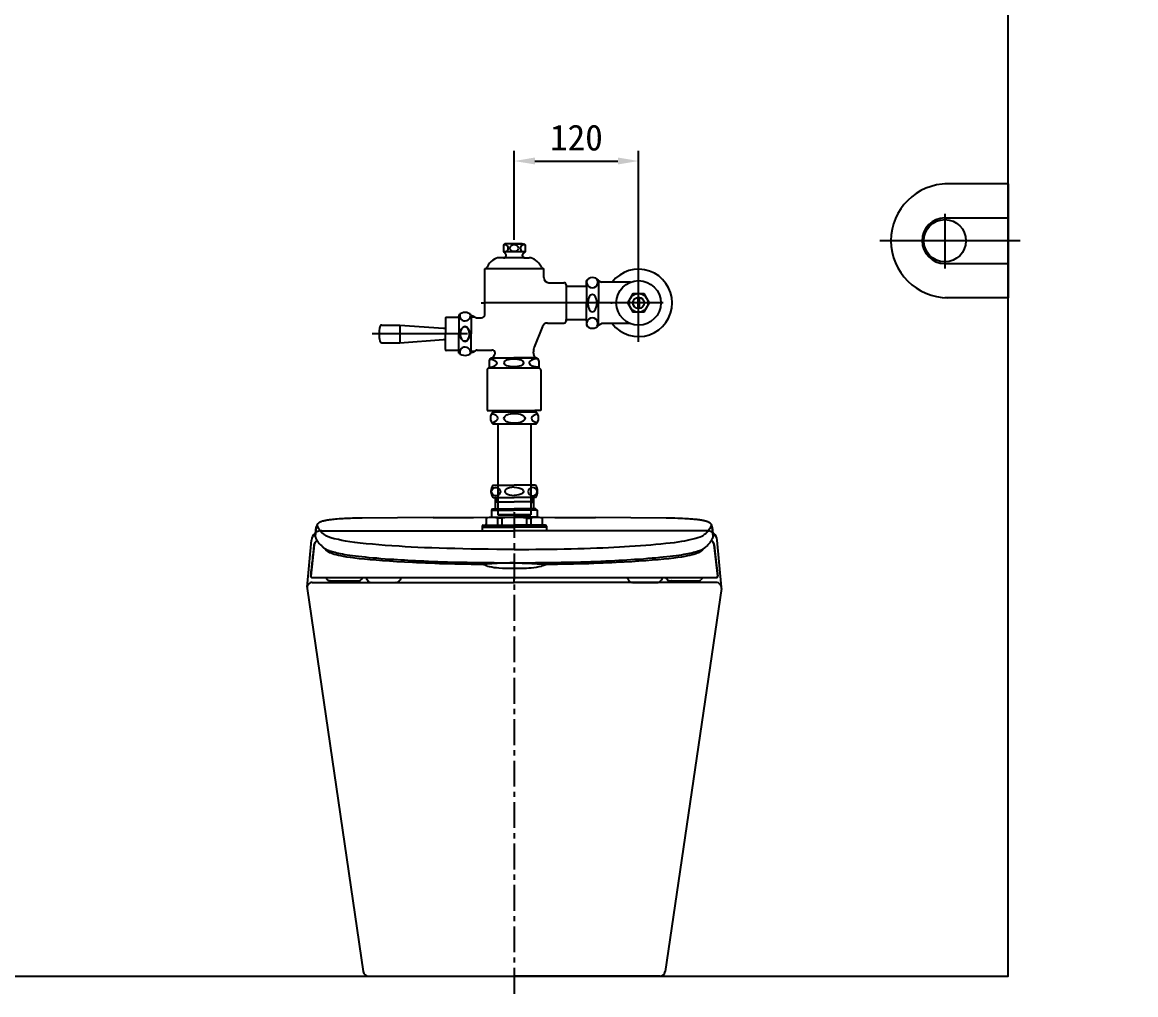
# Model space of a CAD drawing. Extents: x 3417 to 8696, y 52 to 2243.
# Drawn here: x 4492 to 5567, y 209 to 1148 of the extents above; entities that cross this region are included whole.
import ezdxf

# ---------------------------------------------------------------- set-up
doc = ezdxf.new("R2010")
doc.units = 0
doc.header["$LTSCALE"] = 20
doc.header["$MEASUREMENT"] = 0
doc.linetypes.add('CENTER', pattern=[2, 1.25, -0.25, 0.25, -0.25])
doc.layers.get('0').update_dxf_attribs({"linetype": 'CONTINUOUS'})
doc.layers.get('DEFPOINTS').update_dxf_attribs({"linetype": 'CONTINUOUS'})
for name, color, linetype in [('1', 1, 'CONTINUOUS'), ('3', 3, 'CONTINUOUS'), ('4', 4, 'CONTINUOUS'), ('6', 6, 'CONTINUOUS'), ('FAUCET', 4, 'CONTINUOUS')]:
    doc.layers.add(name, color=color, linetype=linetype)
doc.dimstyles.get("Standard").update_dxf_attribs({"dimtxt": 2.5, "dimasz": 2, "dimexe": 2, "dimexo": 1, "dimgap": 1.5, "dimtad": 1, "dimdec": 0, "dimlfac": 10, "dimrnd": 0.5, "dimzin": 0, "dimdsep": 46, "dimtxsty": 'Standard', "dimcen": 0, "dimclrt": 2, "dimadec": 0, "dimazin": 0, "dimtfac": 1, "dimtdec": 0, "dimtmove": 0, "dimatfit": 3, "dimfxl": 1, "dimtolj": 1, "dimtzin": 0, "dimarcsym": 0})

# ---------------------------------------------------------------- blocks, each defined once
blk = doc.blocks.new('*D14')
at = {"layer": '3', "color": 3, "lineweight": -2, "transparency": 16777216}
for p, q in [((4966.8, 937.5), (4966.8, 1023.7)), ((5086.8, 913.7), (5086.8, 1023.7)), ((4986.8, 1013.7), (5066.8, 1013.7))]:
    blk.add_line(p, q, dxfattribs=at)
at = {"layer": '3', "color": 3, "transparency": 16777216}
for points in [[(4986.8, 1017.1), (4986.8, 1010.4), (4966.8, 1013.7)], [(5066.8, 1017.1), (5066.8, 1010.4), (5086.8, 1013.7)]]:
    blk.add_solid(points, dxfattribs=at)
at = {"layer": 'DEFPOINTS', "color": 0, "transparency": 16777216}
for p in [(5086.8, 1013.7), (4966.8, 937.5), (5086.8, 913.7)]:
    blk.add_point(p, dxfattribs=at)
at = {"layer": '3', "color": 2, "transparency": 16777216, "insert": (5026.8, 1036.2), "char_height": 25, "attachment_point": 5}
blk.add_mtext('\\A1;120', dxfattribs=at)
blk = doc.blocks.new('A$C20BB425E')
at = {"color": 2, "ltscale": 50}
for p, q in [((196.4, 63), (196.4, 63)), ((5.3, 53.6), (4.3, 44.7)), ((388.5, 44.7), (387.5, 53.6)), ((3.4, 36.5), (0, 6.2)), ((392.8, 6.2), (389.4, 36.5)), ((1.1, 4.9), (10.3, 4.9)), ((10.3, 4.9), (26.4, 4.9)), ((26.4, 4.9), (95.1, 4.9)), ((95.1, 4.9), (297.7, 4.9)), ((297.7, 4.9), (366.4, 4.9)), ((366.4, 4.9), (382.4, 4.9)), ((382.4, 4.9), (391.7, 4.9))]:
    blk.add_line(p, q, dxfattribs=at)
for points in [[(29.2, 61.5), (27.4, 61.4), (25.5, 61.2), (23.8, 61.1), (22.1, 60.9), (20.9, 60.8), (19.7, 60.6), (18.6, 60.5), (17.8, 60.4), (17.3, 60.3), (17, 60.3), (16.7, 60.2), (16.4, 60.2), (16, 60.1), (15.5, 60.1), (15, 60), (14.4, 59.9), (13.8, 59.7), (13, 59.6), (12.2, 59.4), (11.5, 59.2), (11, 59.1), (10.7, 59), (10.4, 58.9), (10, 58.7), (9.6, 58.6), (9.2, 58.4), (8.9, 58.2), (8.5, 58.1), (8, 57.8), (7.6, 57.5), (7.2, 57.1), (6.8, 56.8), (6.5, 56.4), (6.3, 56.2), (6.1, 55.9), (5.9, 55.5), (5.7, 55), (5.5, 54.4), (5.3, 53.8)], [(5.3, 53.6), (5.3, 53.8)], [(6, 55.6), (6.1, 55.2), (6.2, 54.8), (6.4, 54.4), (6.6, 54), (6.7, 53.6), (6.9, 53.3), (7.1, 53), (7.2, 52.6), (7.3, 52.5), (7.4, 52.4), (7.4, 52.2), (7.5, 52.1), (7.6, 52), (7.7, 51.9), (7.7, 51.8), (7.9, 51.5), (8, 51.3), (8.2, 51.1), (8.3, 50.8), (8.5, 50.6), (8.7, 50.3), (8.9, 50.1), (9.1, 49.8), (9.3, 49.5), (9.6, 49.2), (9.8, 49), (10.1, 48.7), (10.4, 48.4), (10.7, 48.1), (11.1, 47.8), (11.5, 47.5), (11.8, 47.2), (12.2, 46.9), (12.6, 46.6), (13.1, 46.3)], [(49.6, 62.2), (47.5, 62.1), (45, 62.1), (42.6, 62), (40.4, 62), (38.2, 61.9), (36.2, 61.8), (34.3, 61.7), (32.5, 61.7), (30.9, 61.6), (29.4, 61.5), (29.2, 61.5)], [(118, 62.8), (83.8, 62.6), (49.6, 62.2)], [(49.6, 62.2), (49.6, 62.2)], [(49.6, 62.2), (49.6, 62.2)], [(49.6, 62.2), (49.6, 62.2)], [(118, 62.8), (157.2, 62.9), (196.4, 63)], [(196.4, 63), (235.6, 62.9), (274.8, 62.8)], [(343.2, 62.2), (309, 62.6), (274.8, 62.8)], [(358.1, 61.8), (356.6, 61.8), (354.2, 61.9), (351.6, 62), (349.5, 62.1), (347.4, 62.1), (345.1, 62.1), (343.2, 62.2)], [(387.5, 53.8), (387.3, 54.6), (387, 55.3), (386.7, 55.9), (386.4, 56.3), (386.2, 56.6), (386, 56.8), (385.8, 57), (385.3, 57.4), (384.8, 57.8), (384.3, 58.1), (383.8, 58.3), (383.5, 58.5), (383, 58.6), (382.6, 58.8), (382.2, 58.9), (381.9, 59), (381.5, 59.1), (381.1, 59.2), (380.6, 59.4), (380.1, 59.5), (379.4, 59.6), (378.9, 59.8), (378.3, 59.9), (377.7, 60), (377.2, 60.1), (376.7, 60.2), (376.3, 60.2), (375.9, 60.3), (375.4, 60.4), (374.8, 60.4), (374.2, 60.5), (373.5, 60.6), (372.8, 60.7), (372, 60.8), (371.1, 60.9), (370.1, 61), (368.9, 61.1), (367.6, 61.2), (366.2, 61.3), (364.6, 61.4), (362.9, 61.5), (361, 61.6), (358.9, 61.7), (358.1, 61.8)], [(386.8, 55.6), (386.8, 55.6), (386.4, 54.4), (385.9, 53.3), (385.3, 52.2), (384.7, 51.2), (384.1, 50.3), (383.5, 49.5), (382.8, 48.8), (382.1, 48.1), (381.3, 47.4), (380.5, 46.8), (379.7, 46.3)], [(387.5, 53.6), (387.5, 53.8)], [(4.3, 44.6), (5.3, 53.5)], [(4.3, 44.6), (4.3, 44.4), (4.3, 44.3)], [(4.3, 44.5), (4.3, 44.5), (4.3, 44.4)], [(4.3, 44.3), (4.3, 44.2)], [(4.3, 44.2), (4.4, 44.2), (4.4, 44), (4.5, 43.8), (4.6, 43.6), (4.6, 43.4), (4.7, 43.2), (4.8, 43.1), (4.8, 42.9), (4.9, 42.8), (4.9, 42.7), (5, 42.6), (5, 42.5), (5, 42.4), (5.1, 42.3), (5.1, 42.2), (5.2, 42), (5.3, 41.9), (5.4, 41.7), (5.5, 41.5), (5.6, 41.3), (5.7, 41.1), (5.9, 40.8), (6.1, 40.5), (6.3, 40.2), (6.5, 39.9), (6.7, 39.6), (6.9, 39.3), (7.1, 39), (8.1, 37.7), (9.3, 36.5), (10.5, 35.3), (10.7, 35.1), (11, 34.9), (11.2, 34.6), (11.4, 34.5), (11.6, 34.4), (11.7, 34.2), (11.9, 34.1), (12, 34), (12.2, 33.8), (12.3, 33.7), (12.4, 33.6), (12.5, 33.6), (12.6, 33.5), (12.7, 33.4), (12.8, 33.3), (13, 33.2), (13.1, 33.1), (13.3, 33), (13.5, 32.8), (13.7, 32.7), (14, 32.5), (14.3, 32.4), (14.5, 32.2), (14.8, 32.1), (15, 32), (15.2, 31.9), (15.4, 31.8), (15.6, 31.7), (15.9, 31.6), (16.3, 31.4), (16.8, 31.2), (17.4, 31), (17.9, 30.8), (18.5, 30.6), (19.2, 30.4), (19.8, 30.2), (20.5, 30), (21.9, 29.6), (23.4, 29.2), (25.1, 28.8), (26.8, 28.4), (28.6, 28), (30.6, 27.6), (32.8, 27.2), (35.1, 26.9), (37.6, 26.5), (40.2, 26.1), (43, 25.8), (46, 25.4), (49.2, 25), (52.6, 24.7), (56.1, 24.3), (59.8, 24), (63.7, 23.7), (67.6, 23.3), (71.7, 23), (75.9, 22.7), (80.3, 22.4), (83.6, 22.2), (87, 22), (90.4, 21.8), (93.8, 21.6), (97.4, 21.4), (101.1, 21.2), (104.9, 21), (109.1, 20.8), (113.5, 20.6), (118, 20.4), (122.7, 20.3), (127.4, 20.1), (132, 20), (136.6, 19.8), (141.4, 19.7), (146.2, 19.6), (151, 19.5), (155.9, 19.4), (160.5, 19.3), (165.1, 19.3), (166.5, 19.3), (167.9, 19.2), (169.4, 19.2), (171, 19.2), (172.8, 19.2), (174.8, 19.2), (176.9, 19.2), (179.2, 19.1), (181.7, 19.1), (184.4, 19.1), (187.1, 19.1), (190.1, 19.1), (193.2, 19.1), (196.4, 19.1)], [(5.3, 53.5), (5.3, 53.6)], [(196.4, 32), (188, 32), (179.6, 32), (171.2, 32.1), (163, 32.2), (154.8, 32.3), (146.8, 32.5), (139, 32.7), (131.3, 32.9), (123.9, 33.1), (116.7, 33.4), (109.8, 33.6), (103.2, 33.9), (97, 34.3), (91, 34.6), (85.2, 35), (78.3, 35.4), (71.8, 35.9), (65.6, 36.4), (59.7, 36.9), (53.4, 37.5), (47.7, 38.1), (42.4, 38.7), (37.7, 39.4), (33.4, 40), (29.8, 40.7), (26.6, 41.4), (22.7, 42.3), (19.4, 43.3), (16.7, 44.2), (14.6, 45.2), (13.1, 46.3)], [(196.4, 32), (203.4, 32), (210.4, 32), (217.4, 32.1), (224.3, 32.1), (231.2, 32.2), (238, 32.3), (244.7, 32.4), (251.2, 32.6), (257.7, 32.8), (264, 32.9), (270.1, 33.1), (276.1, 33.4), (281.8, 33.6), (287.4, 33.8), (292.7, 34.1), (297.9, 34.4), (302.8, 34.7), (307.6, 35), (313.1, 35.3), (318.4, 35.7), (323.5, 36.1), (328.4, 36.5), (333.1, 36.9), (338, 37.4), (342.7, 37.9), (347, 38.3), (351.1, 38.8), (354.8, 39.3), (358.1, 39.8), (361.1, 40.4), (363.8, 40.9), (366.2, 41.4), (369, 42.1), (371.6, 42.7), (373.8, 43.4), (375.8, 44.1), (377.4, 44.8), (378.7, 45.5), (379.7, 46.3)], [(196.4, 19.1), (199.9, 19.1), (203.2, 19.1), (206.3, 19.1), (209.3, 19.1), (212, 19.1), (214.6, 19.1), (216.8, 19.2), (218.9, 19.2), (220.8, 19.2), (222.5, 19.2), (224.1, 19.2), (226.6, 19.3), (229.2, 19.3), (231.7, 19.3), (234.3, 19.4), (236.9, 19.4), (241.8, 19.5), (246.6, 19.6), (251.4, 19.7), (256.2, 19.8), (260.8, 20), (265.4, 20.1), (270.4, 20.3), (275.3, 20.4), (280.1, 20.6), (284.7, 20.8), (289.2, 21), (293.6, 21.3), (297.5, 21.5), (301.4, 21.7), (305.2, 21.9), (308.9, 22.2), (312.5, 22.4), (316.9, 22.7), (321.2, 23), (325.4, 23.4), (329.4, 23.7), (333.2, 24), (336.9, 24.4), (340.3, 24.7), (343.6, 25.1), (346.8, 25.4), (349.8, 25.8), (352.7, 26.1), (355.4, 26.5), (357.9, 26.9), (360.2, 27.3), (362.3, 27.7), (364.2, 28), (366, 28.4), (367.7, 28.8), (369.4, 29.2), (371, 29.6), (372.5, 30.1), (373.9, 30.5), (375.1, 30.9), (376.3, 31.4), (376.7, 31.5), (377.1, 31.7), (377.4, 31.8), (377.7, 32), (377.9, 32.1), (378.1, 32.2), (378.4, 32.3), (378.6, 32.4), (378.8, 32.5), (379, 32.7), (379.2, 32.8), (379.4, 32.9), (379.6, 33.1), (379.8, 33.2), (379.9, 33.3), (380.1, 33.4), (380.2, 33.5), (380.3, 33.5), (380.4, 33.6), (380.5, 33.7), (380.6, 33.8), (380.7, 33.9), (380.8, 34), (381, 34.1), (381.1, 34.3), (381.3, 34.4), (381.4, 34.5), (381.7, 34.8), (382, 35), (382.2, 35.2), (382.5, 35.5), (383.3, 36.3), (384.1, 37.1), (385, 38.1), (385.8, 39.1), (386, 39.5), (386.3, 39.8), (386.5, 40.2), (386.7, 40.5), (386.9, 40.8), (387.1, 41.1), (387.2, 41.3), (387.3, 41.5), (387.4, 41.8), (387.5, 42), (387.6, 42.2), (387.8, 42.4), (387.8, 42.5), (387.9, 42.6), (387.9, 42.7), (388, 42.9), (388, 43), (388.1, 43.2), (388.1, 43.3), (388.2, 43.5), (388.3, 43.7), (388.4, 43.9), (388.4, 44.2), (388.5, 44.2)], [(387.5, 53.5), (387.5, 53.6)], [(387.5, 53.5), (388.5, 44.6)], [(388.5, 44.8), (388.5, 44.7)], [(388.5, 44.5), (388.5, 44.6), (388.5, 44.8)], [(388.5, 44.7), (388.5, 44.6)], [(388.5, 44.6), (388.5, 44.4), (388.5, 44.2)], [(388.5, 44.2), (388.5, 44.3)], [(0, 6.1), (0.2, 7.7), (0.4, 9.3), (0.5, 10.9), (0.7, 12.4), (0.9, 13.9), (1, 15), (1.1, 16), (1.2, 17.3), (1.4, 18.7), (1.6, 20.3), (1.8, 21.9), (1.9, 23.4), (2.1, 25.1), (2.3, 26.8), (2.5, 28.2), (2.6, 29.7), (2.8, 31.4), (3, 33.1), (3.2, 34.7), (3.4, 36.4)], [(6.1, 40.5), (6, 40.5), (5.8, 40.3), (5.5, 40.1), (5.3, 39.9), (5, 39.7), (4.7, 39.4), (4.4, 39), (4.1, 38.5), (3.8, 38), (3.5, 37.3), (3.4, 36.6)], [(3.4, 36.4), (3.5, 37.2), (3.9, 38), (4.3, 38.8), (5, 39.5), (5.7, 40.1), (6.2, 40.4)], [(16.6, 29.9), (14.5, 31.6), (13, 33.2)], [(379.8, 33.2), (378.2, 31.6), (376.2, 29.9)], [(389.4, 36.4), (389.3, 37.2), (388.9, 38.1), (388.4, 38.8), (387.8, 39.5), (387.1, 40.1), (386.6, 40.4)], [(389.4, 36.6), (389.2, 37.3), (389, 38), (388.7, 38.7), (388.3, 39.1), (388, 39.5), (387.7, 39.8), (387.5, 40), (387.3, 40.2), (386.8, 40.4), (386.7, 40.5)], [(389.4, 36.4), (390.5, 27), (391.7, 16.2), (392.8, 6.1)], [(31.6, 25.2), (29.1, 25.7), (26.7, 26.2), (24.6, 26.7), (22.7, 27.2), (21.1, 27.8), (19.6, 28.3), (18.4, 28.8), (17.4, 29.4), (16.6, 29.9)], [(98.1, 19.3), (90.3, 19.7), (82.9, 20.1), (75.9, 20.6), (69.3, 21), (63.1, 21.5), (57.3, 22), (51.9, 22.5), (47, 23), (42.4, 23.6), (38.4, 24.1), (34.8, 24.6), (31.6, 25.2)], [(361.2, 25.2), (358, 24.6), (354.4, 24.1), (350.4, 23.6), (345.8, 23), (340.9, 22.5), (335.5, 22), (329.7, 21.5), (323.5, 21), (316.8, 20.6), (309.8, 20.1), (302.5, 19.7), (294.7, 19.3)], [(376.2, 29.9), (375.4, 29.3), (374.4, 28.8), (373.1, 28.3), (371.6, 27.7), (369.9, 27.2), (368.1, 26.7), (366, 26.2), (363.7, 25.7), (361.2, 25.2)], [(165.5, 17.3), (160.1, 17.4), (154.7, 17.5), (149.5, 17.6), (144.2, 17.7), (139.1, 17.8), (134.1, 17.9), (129.2, 18.1), (124.3, 18.2), (119.6, 18.4), (115, 18.6), (110.6, 18.7), (106.3, 18.9), (102.1, 19.1), (98.1, 19.3)], [(196.4, 18.9), (195.8, 18.9), (195.1, 18.9), (194.3, 18.9), (193.4, 18.9), (192.5, 18.9), (191.4, 18.8), (190.5, 18.8), (189.8, 18.8), (189.2, 18.8), (188.7, 18.8), (188.4, 18.8), (187.9, 18.8), (187.3, 18.8), (186.7, 18.8), (185.9, 18.7), (185, 18.7), (184.3, 18.7), (183.6, 18.7), (183, 18.7), (182.4, 18.6), (181.7, 18.6), (181, 18.6), (180.2, 18.6), (179.5, 18.5), (178.5, 18.5), (177.5, 18.4), (176.6, 18.4), (175.6, 18.3), (175.3, 18.3), (175, 18.3), (174.7, 18.2), (174.3, 18.2), (174, 18.2), (173.4, 18.1), (172.5, 18.1), (171.8, 18), (171.2, 18), (170.6, 17.9), (170.2, 17.9), (169.9, 17.8), (169.9, 17.8), (169.6, 17.8), (169.3, 17.8), (169, 17.7), (168.7, 17.7), (168.4, 17.7), (166.9, 17.5), (165.5, 17.3)], [(170.5, 15.6), (170.4, 15.7), (170.1, 15.8), (169.8, 16), (169.4, 16.3), (169.1, 16.4), (168.8, 16.5), (168.5, 16.6), (168.2, 16.8), (166.9, 17.1), (165.5, 17.3)], [(196.4, 13.6), (192.7, 13.6), (188.9, 13.6), (185.2, 13.7), (181.6, 13.9), (179.3, 14.1), (177, 14.3), (174.8, 14.7), (172.6, 15.1), (170.5, 15.6)], [(196.4, 18.9), (200.2, 18.9), (204, 18.8), (207.7, 18.7), (211.4, 18.6), (212.6, 18.6), (213.7, 18.5), (214.9, 18.4), (216.1, 18.4), (217.2, 18.3), (218.4, 18.2), (219.7, 18.1), (223.6, 17.8), (227.3, 17.3)], [(222.3, 15.6), (220, 15.1), (217.7, 14.6), (215.3, 14.3), (212.9, 14), (210.5, 13.9), (208.1, 13.7), (204.2, 13.6), (200.3, 13.6), (196.4, 13.6)], [(222.3, 15.6), (222.6, 15.8), (222.9, 16), (223.2, 16.1), (223.5, 16.3), (223.8, 16.4), (224.2, 16.6), (224.6, 16.7), (225, 16.9), (225.6, 17), (226.2, 17.2), (226.7, 17.3), (227.3, 17.3)], [(294.7, 19.3), (290.7, 19.1), (286.5, 18.9), (282.2, 18.7), (277.7, 18.6), (273.2, 18.4), (268.5, 18.2), (263.6, 18.1), (258.7, 17.9), (253.7, 17.8), (248.5, 17.7), (243.3, 17.6), (238.1, 17.5), (232.7, 17.4), (227.3, 17.3)], [(0, 5.7), (0, 5.9), (0, 6.1)], [(0.1, 6), (0, 6.1)], [(0, 5.8), (0, 5.7)], [(0, 5.7), (0.1, 5.5), (0.2, 5.3), (0.3, 5.2)], [(0.1, 5.9), (0.1, 5.5), (0.4, 5.2), (0.7, 5), (0.9, 4.9)], [(0.3, 5.2), (0.5, 5.1), (0.8, 4.9)], [(0.8, 4.9), (0.9, 4.9)], [(0.9, 4.9), (1.1, 4.9)], [(16.6, 2.3), (16.3, 2.5)], [(16.4, 2.5), (16.3, 2.5)], [(16.3, 2.5), (16.4, 2.5)], [(16.4, 2.5), (16.6, 2.3), (17.3, 1.9), (18, 1.6), (18.6, 1.5)], [(18.8, 1.5), (18.5, 1.5)], [(18.6, 1.5), (18.7, 1.5), (18.8, 1.5)], [(18.6, 1.5), (18.8, 1.5), (19, 1.5), (19.3, 1.5), (19.6, 1.5)], [(18.6, 1.5), (18.8, 1.5), (18.8, 1.5)], [(18.8, 1.5), (19, 1.5)], [(19.7, 1.5), (19.5, 1.5)], [(19.7, 1.5), (19.5, 1.5)], [(44.7, 1.5), (44.9, 1.5)], [(44.9, 1.5), (45.2, 1.5), (45.5, 1.5), (45.7, 1.5), (45.8, 1.5)], [(45.8, 1.5), (46.6, 1.7), (47.3, 2), (48, 2.4), (48.1, 2.5)], [(48, 2.4), (48.5, 2.9), (49, 3.4), (49.5, 4.2), (50, 4.9)], [(53.2, 4.9), (53.3, 4.6), (53.7, 3.6), (54.2, 2.7), (54.9, 1.8), (55.4, 1.2)], [(55.4, 1.2), (55.4, 1.2)], [(55.4, 1.2), (55.4, 1.2), (55.4, 1.2)], [(55.4, 1.2), (55.4, 1.2)], [(55.4, 1.2), (55.7, 0.9), (56.4, 0.5), (56.8, 0.3), (57.1, 0.2), (57.5, 0.1), (57.9, 0)], [(55.5, 1.1), (55.4, 1.2)], [(57.9, 0), (58.2, 0), (58.4, 0)], [(82.2, 0), (82.4, 0), (82.6, 0)], [(82.2, 0), (82.4, 0), (82.6, 0)], [(82.4, 0), (82.4, 0), (82.2, 0)], [(82.6, 0), (83, 0.1), (83.4, 0.2), (83.7, 0.3), (84.1, 0.5), (84.4, 0.7), (84.8, 0.9), (85.1, 1.2)], [(85.1, 1.2), (85, 1.1)], [(85.1, 1.2), (85.6, 1.8), (86.3, 2.7), (86.8, 3.6), (87.2, 4.6), (87.3, 4.9)], [(196.4, 0), (196.4, 0.9), (196.4, 2.2), (196.4, 3.4)], [(305.5, 4.9), (305.7, 4.3), (306.1, 3.4), (306.6, 2.5), (307.2, 1.7), (307.7, 1.2)], [(307.7, 1.2), (307.7, 1.2)], [(307.7, 1.2), (308, 0.9), (308.7, 0.5), (309.4, 0.2), (310.1, 0)], [(310.6, 0), (310.4, 0), (310.1, 0)], [(334, 0), (334.3, 0), (334.6, 0), (334.9, 0)], [(334.5, 0), (334.7, 0), (334.9, 0)], [(334.9, 0), (335.7, 0.2), (336, 0.3), (336.4, 0.4), (336.7, 0.6), (337, 0.9), (337.3, 1.1), (337.4, 1.2)], [(337.3, 1.2), (337.9, 1.8), (338.6, 2.7), (339.1, 3.6), (339.5, 4.6), (339.6, 4.9)], [(337.3, 1.1), (337.4, 1.2)], [(337.3, 1.1), (337.3, 1.2)], [(342.8, 4.9), (342.9, 4.7), (343.5, 3.9), (344.1, 3.1), (344.8, 2.4)], [(344.7, 2.5), (344.8, 2.4), (345.5, 2), (346.2, 1.7), (347, 1.5)], [(347, 1.5), (347.1, 1.5), (347.3, 1.5), (347.6, 1.5), (347.9, 1.5)], [(348.1, 1.5), (347.9, 1.5)], [(373.1, 1.5), (373.2, 1.5)], [(373.2, 1.5), (373.5, 1.5), (373.8, 1.5), (374, 1.5), (374.2, 1.5)], [(374.2, 1.5), (374.9, 1.7), (374.9, 1.7)], [(374.9, 1.7), (375.2, 1.8), (375.9, 2.1), (376.4, 2.5)], [(391.7, 4.9), (391.9, 4.9)], [(391.9, 4.9), (392.1, 5), (392.4, 5.2), (392.7, 5.5), (392.7, 5.9)], [(391.9, 4.9), (392.1, 5)], [(392.1, 5), (392.2, 5), (392.5, 5.2), (392.6, 5.4), (392.8, 5.7)], [(392.8, 6.1), (392.7, 6)], [(392.8, 6.2), (392.8, 6.3)], [(392.8, 6.1), (392.8, 6.2)], [(392.8, 5.7), (392.8, 5.9), (392.8, 6.1)]]:
    blk.add_lwpolyline(points, dxfattribs=at)
for centre, major_axis, start_param, end_param in [((1.1, 5.9), (0, 1), 1.466077, 1.570796), ((391.7, 5.9), (0, -1), 1.570796, 1.675516)]:
    blk.add_ellipse(centre, major_axis=major_axis, ratio=0.999757, start_param=start_param, end_param=end_param, dxfattribs=at)
for points in [[(14.4, 4.9), (14.9, 4.1), (15.5, 3.2), (16.3, 2.5)], [(19, 1.5), (19, 1.5), (19, 1.5), (19, 1.5)], [(19.7, 1.5), (19.9, 1.5), (20.2, 1.5), (20.5, 1.5)], [(20.5, 1.5), (22.2, 1.5), (24, 1.5), (25.9, 1.5)], [(25.9, 1.5), (28, 1.5), (32.2, 1.5), (36.4, 1.5), (38.5, 1.5)], [(38.5, 1.5), (40.4, 1.5), (42.2, 1.5), (43.9, 1.5)], [(43.9, 1.5), (44.2, 1.5), (44.5, 1.5), (44.7, 1.5)], [(348.1, 1.5), (348.3, 1.5), (348.6, 1.5), (348.9, 1.5)], [(348.9, 1.5), (350.6, 1.5), (352.4, 1.5), (354.3, 1.5)], [(354.3, 1.5), (356.4, 1.5), (360.6, 1.5), (364.8, 1.5), (366.8, 1.5)], [(366.8, 1.5), (368.8, 1.5), (370.6, 1.5), (372.3, 1.5)], [(372.3, 1.5), (372.6, 1.5), (372.9, 1.5), (373.1, 1.5)], [(378.4, 4.9), (377.9, 4.1), (377.3, 3.2), (376.4, 2.5)], [(58.4, 0), (58.4, 0), (58.5, 0), (58.6, 0)], [(58.6, 0), (58.8, 0), (59.3, 0), (59.9, 0), (60.2, 0)], [(60.2, 0), (60.5, 0), (60.8, 0), (61.2, 0)], [(61.2, 0), (63.1, 0), (65.1, 0), (67, 0)], [(67, 0), (69.1, 0), (73.1, 0), (76.5, 0), (78.1, 0)], [(78.1, 0), (79.5, 0), (80.8, 0), (81.8, 0)], [(81.8, 0), (81.9, 0), (82.1, 0), (82.2, 0)], [(82.2, 0), (82.2, 0), (82.3, 0), (82.3, 0)], [(310.5, 0), (310.5, 0), (310.6, 0), (310.6, 0)], [(310.6, 0), (310.7, 0), (310.8, 0), (311, 0)], [(311, 0), (312, 0), (313.3, 0), (314.7, 0)], [(314.7, 0), (316.3, 0), (319.7, 0), (323.7, 0), (325.8, 0)], [(325.8, 0), (327.7, 0), (329.7, 0), (331.6, 0)], [(331.6, 0), (332, 0), (332.3, 0), (332.6, 0)]]:
    blk.add_open_spline(points, degree=3, dxfattribs=at)
for points, knots in [([(19, 1.5), (19, 1.5), (19.2, 1.5), (19.5, 1.5), (19.7, 1.5)], [0.1249058, 0.1249058, 0.1249058, 0.1249058, 0.5, 1, 1, 1, 1]), ([(44.7, 1.5), (44.9, 1.5), (45.3, 1.5), (45.4, 1.5), (45.4, 1.5)], [0, 0, 0, 0, 0.25, 0.4999954, 0.4999954, 0.4999954, 0.4999954]), ([(196.4, 3.4), (196.4, 3.4), (196.4, 3.9), (196.4, 4.5), (196.4, 4.9)], [0, 0, 0, 0, 0.00250847, 0.03856434, 0.03856434, 0.03856434, 0.03856434]), ([(58.3, 0), (58.3, 0), (58.3, 0), (58.3, 0), (58.4, 0)], [0.3247063, 0.3247063, 0.3247063, 0.3247063, 0.5, 0.6790387, 0.6790387, 0.6790387, 0.6790387]), ([(332.6, 0), (332.9, 0), (333.5, 0), (333.9, 0), (334, 0)], [0, 0, 0, 0, 0.25, 0.4339289, 0.4339289, 0.4339289, 0.4339289]), ([(334, 0), (334.1, 0), (334.3, 0), (334.5, 0), (334.5, 0), (334.5, 0)], [0.4339289, 0.4339289, 0.4339289, 0.4339289, 0.5, 0.75, 0.8336014, 0.8336014, 0.8336014, 0.8336014])]:
    blk.add_open_spline(points, degree=3, knots=knots, dxfattribs=at)

msp = doc.modelspace()

# ---------------------------------------------------------------- linework, layer by layer
at = {"color": 1, "linetype": 'CENTER'}
msp.add_line((4966.7837, 674.72805), (4966.7837, 208.72805), dxfattribs=at)
at = {"layer": '1'}
for p, q in [((5382.5, 962.78947), (5382.5, 909.7869)), ((5455.17917, 936.72805), (5319.6546, 936.72805))]:
    msp.add_line(p, q, dxfattribs=at)
at = {"layer": '3'}
for p, q in [((4946.2837, 700.72805), (4966.7837, 700.72805)), ((4987.2837, 700.72805), (4966.7837, 700.72805)), ((4946.2837, 688.72805), (4966.7837, 688.72805)), ((4948.2837, 688.72805), (4948.2837, 678.22805)), ((4949.2837, 688.72805), (4949.2837, 684.72805)), ((4987.2837, 688.72805), (4966.7837, 688.72805)), ((4984.2837, 688.72805), (4984.2837, 684.72805)), ((4985.2837, 688.72805), (4985.2837, 678.22805)), ((4945.7837, 677.72805), (4944.7837, 676.72805)), ((4945.7837, 677.72805), (4966.7837, 677.72805)), ((4945.7837, 677.72805), (4945.7837, 677.72805)), ((4948.2837, 684.72805), (4966.7837, 684.72805)), ((4949.2837, 684.72805), (4948.2837, 683.47805)), ((4985.2837, 684.72805), (4966.7837, 684.72805)), ((4987.7837, 677.72805), (4966.7837, 677.72805)), ((4984.2837, 684.72805), (4985.2837, 683.47805)), ((4987.7837, 677.72805), (4988.7837, 676.72805)), ((4987.7837, 677.72805), (4987.7837, 677.72805)), ((4939.7837, 668.92297), (4939.7837, 663.22805)), ((4944.7837, 676.72805), (4966.7837, 676.72805)), ((4944.7837, 676.72805), (4944.7837, 669.72805)), ((4944.7837, 669.72805), (4966.7837, 669.72805)), ((4954.7837, 668.84162), (4950.7837, 668.84162)), ((4950.7837, 668.84162), (4950.7837, 662.22805)), ((4954.7837, 668.84162), (4954.7837, 662.22805)), ((4988.7837, 676.72805), (4966.7837, 676.72805)), ((4988.7837, 669.72805), (4966.7837, 669.72805)), ((4978.7837, 668.84162), (4978.7837, 662.22805)), ((4978.7837, 668.84162), (4982.7837, 668.84162)), ((4982.7837, 668.84162), (4982.7837, 662.22805)), ((4988.7837, 676.72805), (4988.7837, 669.72805)), ((4993.7837, 668.92297), (4993.7837, 663.22805)), ((4935.7837, 661.22805), (4935.7837, 656.72805)), ((4935.7837, 660.72805), (4966.7837, 660.72805)), ((4935.7837, 660.22805), (4966.7837, 660.22805)), ((4935.7837, 656.72805), (4966.7837, 656.72805)), ((4936.7837, 662.22805), (4938.7837, 662.22805)), ((4938.7837, 662.22805), (4966.7837, 662.22805)), ((4994.7837, 662.22805), (4966.7837, 662.22805)), ((4997.7837, 660.72805), (4966.7837, 660.72805)), ((4997.7837, 660.22805), (4966.7837, 660.22805)), ((4997.7837, 656.72805), (4966.7837, 656.72805)), ((4996.7837, 662.22805), (4994.7837, 662.22805)), ((4997.7837, 661.22805), (4997.7837, 656.72805))]:
    msp.add_line(p, q, dxfattribs=at)
at = {"layer": '3', "color": 7}
for p, q in [((4780.91241, 656.72805), (4966.7837, 656.72805)), ((5152.65499, 656.72805), (4966.7837, 656.72805)), ((4766.8044, 602.18259), (4770.95382, 647.63714)), ((5166.763, 602.18259), (5162.61358, 647.63714)), ((4771.7837, 606.72805), (4966.7837, 606.72805)), ((5161.7837, 606.72805), (4966.7837, 606.72805)), ((4766.83655, 601.00298), (4821.06461, 231.00298)), ((5166.73085, 601.00298), (5112.5028, 231.00298)), ((4826.01175, 226.72805), (4966.7837, 226.72805)), ((5107.55565, 226.72805), (4966.7837, 226.72805))]:
    msp.add_line(p, q, dxfattribs=at)
at = {"layer": '3'}
for centre, radius, start, end in [((4954.2837, 694.72805), 10, 143.13010235, 216.86989765), ((4979.2837, 694.72805), 10, 323.13010235, 36.86989765), ((4947.7837, 678.22805), 0.5, 270, 0), ((4985.7837, 678.22805), 0.5, 180, 270), ((4945.15509, 651.49253), 18.2393, 72.02523915, 107.12727962), ((4966.7837, 588.06034), 81.66771, 90, 98.44945732), ((4966.7837, 588.06034), 81.66771, 81.55054268, 90), ((4988.41231, 651.49253), 18.2393, 72.87272038, 107.97476085), ((4936.7837, 661.22805), 1, 90, 180), ((4938.7837, 663.22805), 1, 270, 0), ((4994.7837, 663.22805), 1, 180, 270), ((4996.7837, 661.22805), 1, 0, 90)]:
    msp.add_arc(centre, radius, start, end, dxfattribs=at)
at = {"layer": '3', "color": 7}
for centre, radius, start, end in [((4780.91241, 646.72805), 10, 90, 174.78409143), ((5152.65499, 646.72805), 10, 5.21590857, 90), ((4771.7837, 601.72805), 5, 90, 188.33803811), ((5161.7837, 601.72805), 5, 351.66196189, 90), ((4826.01175, 231.72805), 5, 188.33803811, 270), ((5107.55565, 231.72805), 5, 270, 351.66196189)]:
    msp.add_arc(centre, radius, start, end, dxfattribs=at)
at = {"layer": '3'}
msp.add_ellipse((4966.7837, 694.7635), major_axis=(-9.05575, 0), ratio=0.437793456, start_param=4.7123889804, end_param=7.853981634, dxfattribs=at)
at = {"layer": '3', "extrusion": (0, 0, -1)}
msp.add_ellipse((4966.7837, 694.7635), major_axis=(9.05575, 0), ratio=0.437793456, start_param=4.7123889804, end_param=7.853981634, dxfattribs=at)
at = {"layer": '3'}
msp.add_ellipse((4949.0545, 694.50182), major_axis=(-4.3189, 0), ratio=0.9179526791, dxfattribs=at)
at = {"layer": '3', "extrusion": (0, 0, -1)}
msp.add_ellipse((4984.5129, 694.50182), major_axis=(4.3189, 0), ratio=0.9179526791, dxfattribs=at)
at = {"layer": '4'}
for p, q in [((5443.5, 991.72805), (5382.5, 991.72805)), ((5443.5, 991.72805), (5443.5, 881.72805)), ((5382.5, 958.72805), (5443.5, 958.72805)), ((4957.7837, 933.72805), (4956.3914, 932.9242)), ((4956.3914, 932.9242), (4956.3914, 925.86594)), ((4977.17601, 925.86594), (4956.3914, 925.86594)), ((4956.3914, 925.86594), (4957.93667, 924.76272)), ((4956.3914, 925.86594), (4957.23632, 925.26272)), ((4974.2837, 933.72805), (4957.7837, 933.72805)), ((4966.7837, 933.72805), (4975.7837, 933.72805)), ((4977.17601, 925.86594), (4975.63073, 924.76272)), ((4975.7837, 933.72805), (4977.17601, 932.9242)), ((4977.17601, 925.86594), (4976.33108, 925.26272)), ((4977.17601, 932.9242), (4977.17601, 925.86594)), ((4956.48404, 920.22805), (4952.33296, 920.22805)), ((4977.08336, 920.22805), (4956.48404, 920.22805)), ((4977.08336, 920.22805), (4981.23444, 920.22805)), ((5382.5, 914.72805), (5443.5, 914.72805)), ((4938.2837, 909.57139), (4938.4503, 909.73799)), ((4938.2837, 907.72805), (4938.2837, 909.72805)), ((4995.2837, 909.7136), (4938.2837, 909.57139)), ((4938.2837, 865.22805), (4938.2837, 907.72805)), ((4995.2837, 907.72805), (4995.2837, 909.72805)), ((4995.2837, 901.22805), (4995.2837, 907.72805)), ((5000.2837, 896.22805), (5014.7837, 896.22805)), ((5016.7837, 894.22805), (5016.7837, 892.72805)), ((5016.7837, 892.72805), (5036.40338, 892.72805)), ((5016.7837, 892.72805), (5016.7837, 859.22805)), ((5036.40338, 893.97805), (5036.40338, 898.22805)), ((5036.40338, 893.97805), (5036.40338, 876.72805)), ((5048.15666, 897.72805), (5048.15666, 898.53947)), ((5048.15666, 898.3054), (5050.88871, 896.72805)), ((5048.15666, 897.72805), (5048.15666, 876.72805)), ((5078.89383, 896.72805), (5050.88871, 896.72805)), ((5443.5, 881.72805), (5382.5, 881.72805)), ((4934.96172, 876.72805), (4938.2837, 876.72805)), ((5110.53446, 876.72805), (4938.2837, 876.72805)), ((5036.40338, 859.47805), (5036.40338, 876.72805)), ((5048.15666, 855.72805), (5048.15666, 876.72805)), ((4900.2837, 861.72805), (4900.2837, 857.47805)), ((4912.2837, 862.72805), (4901.2837, 862.72805)), ((4913.2837, 865.18625), (4913.2837, 846.72805)), ((4925.2837, 865.18625), (4925.2837, 846.72805)), ((4925.2837, 864.22805), (4926.7837, 864.22805)), ((4925.2837, 863.22805), (4928.51575, 863.22805)), ((4926.7837, 863.22805), (4926.7837, 864.22805)), ((4926.7837, 864.22805), (4929.55165, 862.62997)), ((4931.05165, 862.22805), (4935.2837, 862.22805)), ((5016.7837, 860.72805), (5036.40338, 860.72805)), ((5016.7837, 860.72805), (5036.40338, 860.72805)), ((5016.7837, 859.22805), (5016.7837, 860.72805)), ((5036.40338, 859.47805), (5036.40338, 860.72805)), ((4838.94462, 855.22805), (4856.32904, 855.22805)), ((4856.32904, 855.22805), (4898.52651, 852.22805)), ((4856.32904, 855.22805), (4856.32904, 838.22805)), ((4900.2837, 857.47805), (4900.2837, 846.72805)), ((4994.22648, 854.085), (4986.14198, 833.87375)), ((4998.86887, 857.22805), (5014.7837, 857.22805)), ((5036.40338, 859.47805), (5036.40338, 855.22805)), ((5036.40338, 859.47805), (5036.40338, 855.22805)), ((5048.15666, 855.1507), (5050.88871, 856.72805)), ((5048.15666, 855.72805), (5048.15666, 856.62805)), ((5048.15666, 855.72805), (5048.15666, 854.91663)), ((5078.89383, 856.72805), (5050.88871, 856.72805)), ((4921.7837, 846.72805), (4829.70341, 846.72805)), ((4856.32904, 838.22805), (4898.52651, 841.22805)), ((4900.2837, 831.72805), (4900.2837, 846.72805)), ((4913.2837, 828.26984), (4913.2837, 846.72805)), ((4925.2837, 828.26984), (4925.2837, 846.72805)), ((4838.94462, 838.22805), (4856.32904, 838.22805)), ((4912.2837, 830.72805), (4901.2837, 830.72805)), ((4925.2837, 830.22805), (4928.51575, 830.22805)), ((4925.2837, 829.22805), (4926.7837, 829.22805)), ((4926.7837, 829.22805), (4929.55165, 830.82612)), ((4926.7837, 830.22805), (4926.7837, 829.22805)), ((4931.05165, 831.22805), (4945.2837, 831.22805)), ((4948.2837, 827.86202), (4948.2837, 828.22805)), ((4985.2837, 828.12997), (4985.2837, 829.41706)), ((4942.51295, 820.72805), (4942.51295, 813.72805)), ((4945.51295, 823.72805), (4966.51295, 823.72805)), ((4946.6337, 823.72805), (4946.7837, 823.72805)), ((4946.7837, 824.72805), (4948.01575, 826.86202)), ((4946.7837, 823.72805), (4946.7837, 824.72805)), ((4987.51295, 823.72805), (4966.51295, 823.72805)), ((4966.7837, 823.72805), (4987.3252, 823.72805)), ((4986.7837, 824.72805), (4985.68562, 826.62997)), ((4986.7837, 823.72805), (4986.7837, 824.72805)), ((4986.9337, 823.72805), (4986.7837, 823.72805)), ((4986.9337, 823.72805), (4987.3252, 823.72805)), ((4990.51295, 820.72805), (4990.51295, 813.72805)), ((4940.51295, 811.72805), (4940.51295, 772.72805)), ((4990.51295, 813.72805), (4942.51295, 813.72805)), ((4992.51295, 811.72805), (4992.51295, 772.72805)), ((4940.51295, 772.72805), (4986.51295, 772.72805)), ((4946.6337, 769.22805), (4946.2422, 769.22805)), ((4946.46466, 771.56152), (4987.54766, 771.56152)), ((4946.51295, 772.72805), (4946.51295, 771.56152)), ((4992.51295, 772.72805), (4986.51295, 772.72805)), ((4986.51295, 772.72805), (4986.51295, 771.56152)), ((4987.54766, 759.56152), (4946.46466, 759.56152)), ((4950.9087, 759.56152), (4950.9087, 671.9346)), ((4982.6587, 759.56152), (4982.6587, 671.9346)), ((4950.9087, 671.9346), (4982.6587, 671.9346)), ((4982.6587, 671.9346), (4950.9087, 671.9346))]:
    msp.add_line(p, q, dxfattribs=at)
msp.add_circle((5382.5, 936.72805), 20.37908, dxfattribs=at)
for centre, radius, start, end in [((5385.5, 936.72805), 55, 90, 270), ((5382.5, 936.72805), 22, 90, 270), ((4957.80878, 929.50318), 3.24188, 244.07405947, 115.92594053), ((4956.48404, 922.72805), 2.5, 270, 54.47560436), ((4975.75863, 929.50318), 3.24188, 64.07405947, 295.92594053), ((4977.08336, 922.72805), 2.5, 125.52439564, 270), ((4958.46525, 902.32899), 20, 127.82329918, 153.24982144), ((4952.33296, 910.22805), 10, 90, 127.82329918), ((4981.23444, 910.22805), 10, 52.17670082, 90), ((4975.10216, 902.32899), 20, 26.75017856, 52.17670082), ((4937.93268, 912.693), 3, 276.71940909, 333.43460418), ((4995.63472, 912.693), 3, 206.56539582, 263.28059091), ((5000.2837, 901.22805), 5, 180, 270), ((5014.7837, 894.22805), 2, 0, 90), ((5042.40338, 893.72805), 7.5, 39.90545365, 143.13010235), ((5042.07127, 896.70808), 5.43639, 154.15763515, 28.85514633), ((4901.2837, 861.72805), 1, 90, 180), ((4912.2837, 863.72805), 1, 270, 0), ((4919.2837, 858.47805), 9, 48.1896851, 131.8103149), ((4919.28151, 864.60269), 5.21717, 171.2454719, 12.942127), ((4931.05165, 865.22805), 3, 240, 270), ((4935.2837, 865.22805), 3, 270, 0), ((5042.07127, 856.74801), 5.43639, 331.14485367, 205.84236485), ((4872.95404, 846.72805), 36.625, 169.17991567, 190.82008433), ((4838.94462, 853.22805), 2, 90, 169.17991567), ((4898.7837, 856.22805), 4, 266.32112985, 292.02431284), ((4998.86887, 852.22805), 5, 90, 158.19859051), ((5014.7837, 859.22805), 2, 270, 0), ((5042.40338, 859.72805), 7.5, 216.86989765, 320.09454635), ((4838.94462, 840.22805), 2, 190.82008433, 270), ((4898.7837, 837.22805), 4, 67.97568716, 93.67887015), ((4901.2837, 831.72805), 1, 180, 270), ((4912.2837, 829.72805), 1, 0, 90), ((4919.2837, 834.97805), 9, 228.1896851, 311.8103149), ((4919.28151, 828.8534), 5.21717, 347.057873, 188.7545281), ((4931.05165, 828.22805), 3, 90, 120), ((4945.2837, 828.22805), 3, 0, 90), ((4946.2837, 827.86202), 2, 330, 0), ((4997.2837, 829.41706), 12, 158.19859051, 180), ((4988.2837, 828.12997), 3, 180, 210), ((4945.51295, 820.72805), 3, 90, 180), ((4987.51295, 820.72805), 3, 0, 90), ((4942.51295, 811.72805), 2, 90, 180), ((4990.51295, 811.72805), 2, 0, 90), ((4951.75616, 765.56152), 8, 131.40962211, 228.59037789), ((4982.25616, 765.56152), 8, 311.40962211, 48.59037789)]:
    msp.add_arc(centre, radius, start, end, dxfattribs=at)
at = {"layer": '4', "extrusion": (0, 0, -1)}
for centre, major_axis, ratio in [((4966.81342, 929.59837), (4.14983, 0), 0.7405569885), ((5042.19616, 876.60937), (0, -8.37805), 0.5382521961), ((4919.12075, 846.67618), (0, -7.11382), 0.6495734756)]:
    msp.add_ellipse(centre, major_axis=major_axis, ratio=ratio, dxfattribs=at)
at = {"layer": '4'}
for centre, major_axis, ratio in [((4919.12075, 846.77991), (0, 7.11382), 0.6495734756), ((4966.38647, 818.81661), (-9.40496, 0), 0.4196851309), ((4967.00616, 765.28021), (-10.23571, 0), 0.4590352453)]:
    msp.add_ellipse(centre, major_axis=major_axis, ratio=ratio, dxfattribs=at)
for centre, major_axis, ratio, start_param, end_param in [((4940.74464, 818.55051), (-9.40496, 0), 0.4196851309, 1.7599403664, 4.4691613738), ((4990.51996, 818.90531), (9.40496, 0), 0.4196851309, 1.6636307279, 4.7116435105), ((4940.79768, 765.28021), (10.23571, 0), 0.4590352453, -1.1301927018, 1.1640044958), ((4993.65697, 765.28021), (10.23571, 0), 0.4590352453, 2.0199785732, 4.2299837248)]:
    msp.add_ellipse(centre, major_axis=major_axis, ratio=ratio, start_param=start_param, end_param=end_param, dxfattribs=at)
at = {"layer": '6'}
msp.add_lwpolyline([(5566.7837, 2104.22805), (3566.7837, 2104.22805), (3566.7837, 226.72805), (5443.5, 226.72805), (5443.5, 1226.72805)], dxfattribs=at)
at = {"layer": 'FAUCET', "linetype": 'Continuous'}
for p, q in [((5086.7837, 839.1126), (5086.7837, 913.68469)), ((5086.05558, 882.07873), (5086.05558, 871.37736)), ((5087.51183, 882.07873), (5087.51183, 871.37736)), ((5059.95381, 876.72805), (5061.17148, 876.72805))]:
    msp.add_line(p, q, dxfattribs=at)
msp.add_lwpolyline([(5097.17601, 876.72805), (5091.97985, 867.72805), (5081.58755, 867.72805), (5076.3914, 876.72805), (5081.58755, 885.72805), (5091.97985, 885.72805)], close=True, dxfattribs=at)
for radius in [21.5, 9, 5.4]:
    msp.add_circle((5086.7837, 876.72805), radius, dxfattribs=at)
msp.add_arc((5086.7837, 876.72805), 32.5, 217.97987244, 142.02012756, dxfattribs=at)

# ---------------------------------------------------------------- block references
at = {"layer": '1', "color": 0}
msp.add_blockref('A$C20BB425E', (4770.38567, 606.72805), dxfattribs=at)

# ---------------------------------------------------------------- dimensions: what is measured, and where the dimension line sits
at = {"layer": '3'}
dim = msp.add_linear_dim(base=(5086.7837, 1013.72805), p1=(4966.7837, 937.47827), p2=(5086.7837, 913.68469), dimstyle='Standard', override={"dimtxt": 25, "dimasz": 20, "dimexe": 10, "dimexo": 0, "dimgap": 10, "dimdec": 4, "dimlfac": 1, "dimzin": 8, "dimclrd": 3, "dimclre": 3, "dimtdec": 4}, dxfattribs=at)
dim.commit()
dim.dimension.update_dxf_attribs({"geometry": '*D14', "text_midpoint": (5026.7837, 1036.22805)})

doc.saveas('drawing.dxf')
